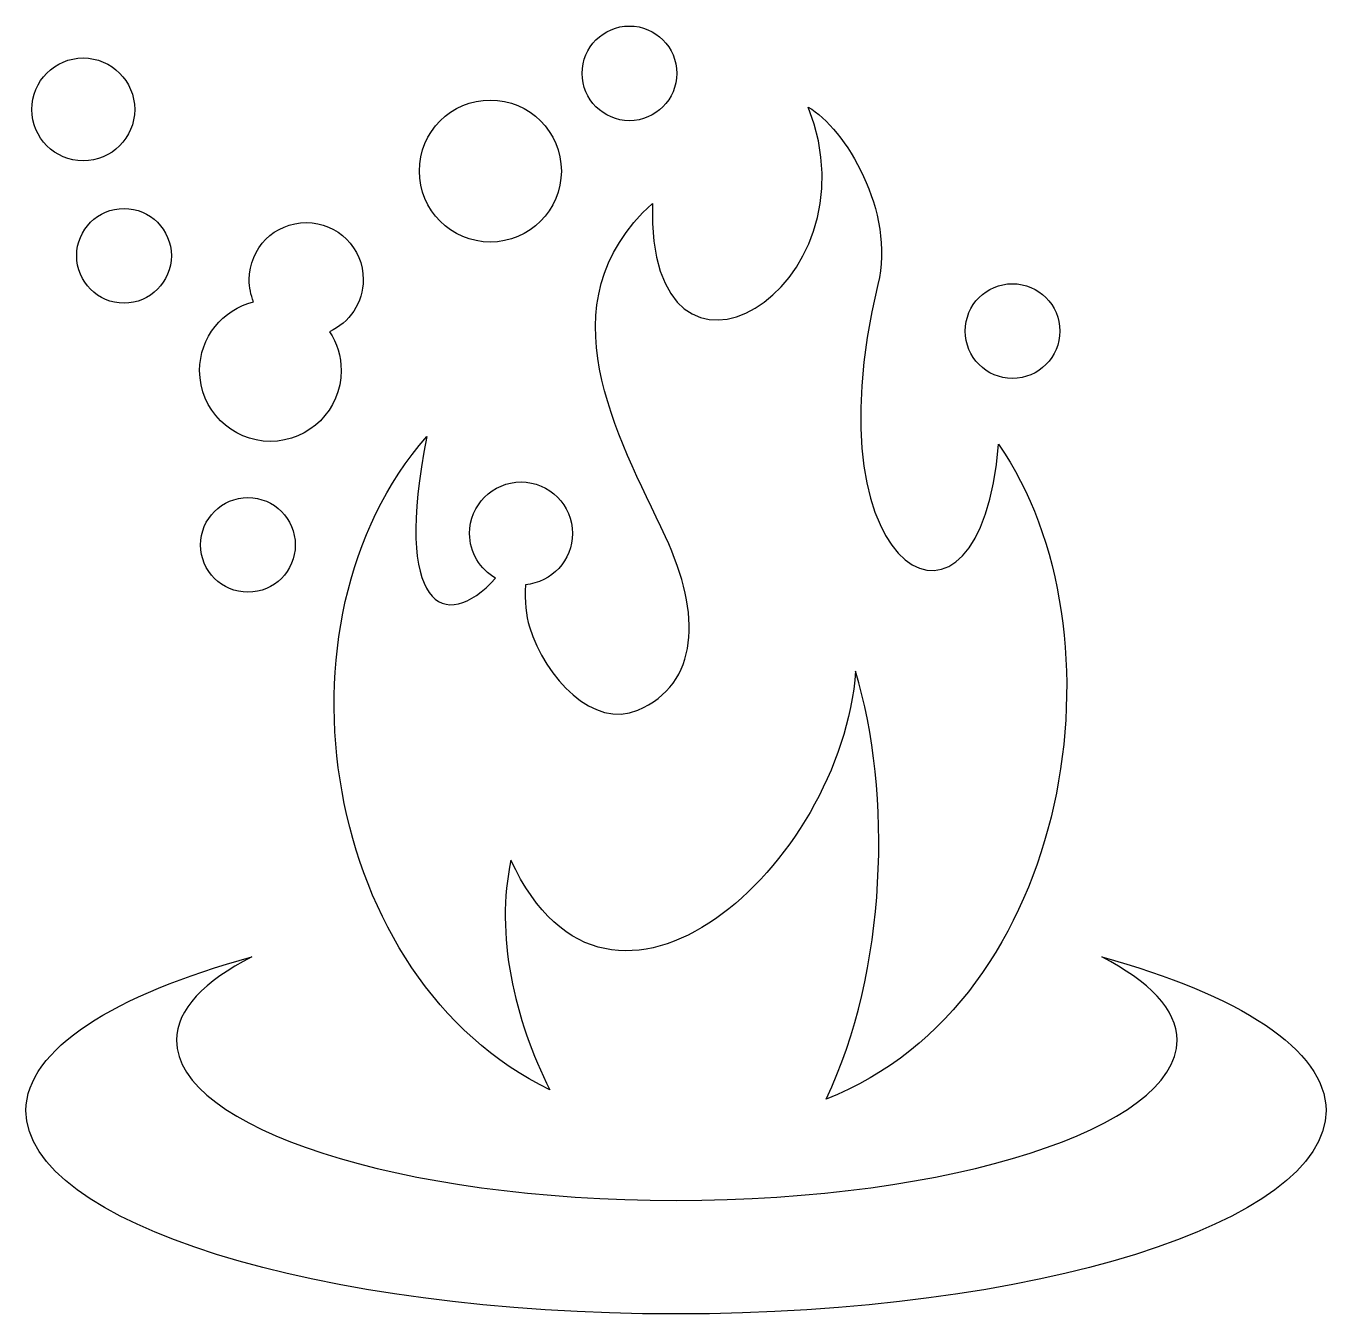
# Model space of a CAD drawing. Header units: centimetres. Extents: x -10 to 10, y -10.1 to 9.8.
import ezdxf

# ---------------------------------------------------------------- set-up
doc = ezdxf.new("R2010")
doc.units = ezdxf.units.CM
doc.header["$MEASUREMENT"] = 0
doc.layers.add('Layer 1', color=7, linetype='Continuous')

msp = doc.modelspace()

# ---------------------------------------------------------------- linework, layer by layer
at = {"layer": 'Layer 1'}
for points, knots in [([(-0.70235, 9.78031), (-1.10548, 9.78031), (-1.4324, 9.45334), (-1.4324, 9.0503), (-1.4324, 9.0503), (-1.4324, 8.64726), (-1.10539, 8.32025), (-0.7023, 8.32025), (-0.7023, 8.32025), (-0.29926, 8.32025), (0.02636, 8.64726), (0.02636, 9.0503), (0.02636, 9.0503), (0.02636, 9.45343), (-0.29926, 9.78035), (-0.7023, 9.78035), (-0.7023, 9.78035), (-0.7023, 9.78035), (-0.70235, 9.78031), (-0.70235, 9.78031)], [0, 0, 0, 0, 0.16666667, 0.16666667, 0.16666667, 0.16666667, 0.33333333, 0.33333333, 0.33333333, 0.33333333, 0.5, 0.5, 0.5, 0.5, 0.66666667, 0.66666667, 0.66666667, 0.66666667, 1, 1, 1, 1]), ([(-9.1254, 9.2875), (-9.56365, 9.2875), (-9.91871, 8.93245), (-9.91871, 8.49419), (-9.91871, 8.49419), (-9.91871, 8.05606), (-9.56366, 7.70093), (-9.12536, 7.70093), (-9.12536, 7.70093), (-8.68711, 7.70093), (-8.3321, 8.05598), (-8.3321, 8.49424), (-8.3321, 8.49424), (-8.3321, 8.93245), (-8.68715, 9.2875), (-9.12536, 9.2875), (-9.12536, 9.2875), (-9.12536, 9.2875), (-9.1254, 9.2875), (-9.1254, 9.2875)], [0, 0, 0, 0, 0.16666667, 0.16666667, 0.16666667, 0.16666667, 0.33333333, 0.33333333, 0.33333333, 0.33333333, 0.5, 0.5, 0.5, 0.5, 0.66666667, 0.66666667, 0.66666667, 0.66666667, 1, 1, 1, 1]), ([(-2.8476, 8.63786), (-3.45229, 8.63786), (-3.9427, 8.14871), (-3.9427, 7.54411), (-3.9427, 7.54411), (-3.9427, 6.93959), (-3.45229, 6.44901), (-2.8476, 6.44901), (-2.8476, 6.44901), (-2.24304, 6.44901), (-1.75258, 6.93959), (-1.75258, 7.54411), (-1.75258, 7.54411), (-1.75258, 8.14871), (-2.24299, 8.63786), (-2.84768, 8.63786), (-2.84768, 8.63786), (-2.84768, 8.63786), (-2.8476, 8.63786), (-2.8476, 8.63786)], [0, 0, 0, 0, 0.16666667, 0.16666667, 0.16666667, 0.16666667, 0.33333333, 0.33333333, 0.33333333, 0.33333333, 0.5, 0.5, 0.5, 0.5, 0.66666667, 0.66666667, 0.66666667, 0.66666667, 1, 1, 1, 1]), ([(2.05442, 8.52978), (3.16976, 5.6993), (-0.44319, 3.58432), (-0.34915, 7.04471), (-0.34915, 7.04471), (-2.04493, 5.48774), (-0.88962, 3.49299), (-0.14759, 1.90553), (-0.14759, 1.90553), (0.41493, 0.70185), (0.37285, -0.36492), (-0.57454, -0.77087), (-0.57454, -0.77087), (-1.2507, -1.06056), (-2.00277, -0.28202), (-2.24545, 0.5166), (-2.24545, 0.5166), (-2.29833, 0.69067), (-2.31558, 0.90611), (-2.30744, 1.16493), (-2.30744, 1.16493), (-1.90043, 1.19888), (-1.58131, 1.53989), (-1.58131, 1.95558), (-1.58131, 1.95558), (-1.58131, 2.39383), (-1.93636, 2.74889), (-2.37462, 2.74889), (-2.37462, 2.74889), (-2.81283, 2.74889), (-3.16788, 2.39384), (-3.16788, 1.95558), (-3.16788, 1.95558), (-3.16788, 1.65981), (-3.00595, 1.40149), (-2.76602, 1.26508), (-2.76602, 1.26508), (-3.55962, 0.39355), (-4.35407, 0.82257), (-3.82806, 3.44854), (-3.82806, 3.44854), (-6.34161, 0.58829), (-5.43297, -4.93698), (-1.92924, -6.62429), (-1.92924, -6.62429), (-2.47717, -5.55044), (-2.77876, -4.21848), (-2.53013, -3.08218), (-2.53013, -3.08218), (-0.99732, -6.40565), (2.57641, -3.14164), (2.7843, -0.16863), (2.7843, -0.16863), (3.35315, -2.04957), (3.27497, -4.79656), (2.32973, -6.76665), (2.32973, -6.76665), (6.14193, -5.2774), (6.99629, 0.46389), (4.98631, 3.33131), (4.98631, 3.33131), (4.73887, -0.13119), (2.01381, 1.22156), (3.12965, 5.79417), (3.12965, 5.79417), (3.40353, 6.91677), (2.62153, 8.20639), (2.05437, 8.52982), (2.05437, 8.52982), (2.05437, 8.52982), (2.05442, 8.52978), (2.05442, 8.52978)], [0, 0, 0, 0, 0.05263158, 0.05263158, 0.05263158, 0.05263158, 0.10526316, 0.10526316, 0.10526316, 0.10526316, 0.15789474, 0.15789474, 0.15789474, 0.15789474, 0.21052632, 0.21052632, 0.21052632, 0.21052632, 0.26315789, 0.26315789, 0.26315789, 0.26315789, 0.31578947, 0.31578947, 0.31578947, 0.31578947, 0.36842105, 0.36842105, 0.36842105, 0.36842105, 0.42105263, 0.42105263, 0.42105263, 0.42105263, 0.47368421, 0.47368421, 0.47368421, 0.47368421, 0.52631579, 0.52631579, 0.52631579, 0.52631579, 0.57894737, 0.57894737, 0.57894737, 0.57894737, 0.63157895, 0.63157895, 0.63157895, 0.63157895, 0.68421053, 0.68421053, 0.68421053, 0.68421053, 0.73684211, 0.73684211, 0.73684211, 0.73684211, 0.78947368, 0.78947368, 0.78947368, 0.78947368, 0.84210526, 0.84210526, 0.84210526, 0.84210526, 0.89473684, 0.89473684, 0.89473684, 0.89473684, 1, 1, 1, 1]), ([(-8.49685, 6.96699), (-8.89998, 6.96699), (-9.2269, 6.63994), (-9.2269, 6.23689), (-9.2269, 6.23689), (-9.2269, 5.83389), (-8.89993, 5.50688), (-8.49685, 5.50688), (-8.49685, 5.50688), (-8.09372, 5.50688), (-7.7668, 5.83389), (-7.7668, 6.23689), (-7.7668, 6.23689), (-7.7668, 6.64002), (-8.09377, 6.96694), (-8.49685, 6.96694), (-8.49685, 6.96694), (-8.49685, 6.96694), (-8.49685, 6.96699), (-8.49685, 6.96699)], [0, 0, 0, 0, 0.16666667, 0.16666667, 0.16666667, 0.16666667, 0.33333333, 0.33333333, 0.33333333, 0.33333333, 0.5, 0.5, 0.5, 0.5, 0.66666667, 0.66666667, 0.66666667, 0.66666667, 1, 1, 1, 1]), ([(-5.6874, 6.74953), (-6.17339, 6.74953), (-6.56635, 6.35518), (-6.56635, 5.86923), (-6.56635, 5.86923), (-6.56635, 5.74779), (-6.54231, 5.63191), (-6.49778, 5.52666), (-6.49778, 5.52666), (-6.97563, 5.4107), (-7.3306, 4.97932), (-7.3306, 4.46584), (-7.3306, 4.46584), (-7.3306, 3.86351), (-6.84187, 3.37474), (-6.2395, 3.37474), (-6.2395, 3.37474), (-5.63705, 3.37474), (-5.14836, 3.86355), (-5.14836, 4.46588), (-5.14836, 4.46588), (-5.14836, 4.68781), (-5.21507, 4.89456), (-5.32884, 5.06677), (-5.32884, 5.06677), (-5.02169, 5.20407), (-4.80705, 5.51109), (-4.80705, 5.86923), (-4.80705, 5.86923), (-4.80705, 6.35526), (-5.20132, 6.74953), (-5.68731, 6.74953), (-5.68731, 6.74953), (-5.68731, 6.74953), (-5.6874, 6.74953), (-5.6874, 6.74953)], [0, 0, 0, 0, 0.1, 0.1, 0.1, 0.1, 0.2, 0.2, 0.2, 0.2, 0.3, 0.3, 0.3, 0.3, 0.4, 0.4, 0.4, 0.4, 0.5, 0.5, 0.5, 0.5, 0.6, 0.6, 0.6, 0.6, 0.7, 0.7, 0.7, 0.7, 0.8, 0.8, 0.8, 0.8, 1, 1, 1, 1]), ([(5.20374, 5.80598), (4.80074, 5.80598), (4.47508, 5.47901), (4.47508, 5.07597), (4.47508, 5.07597), (4.47508, 4.67293), (4.80074, 4.34592), (5.20374, 4.34592), (5.20374, 4.34592), (5.60687, 4.34592), (5.93384, 4.67293), (5.93384, 5.07597), (5.93384, 5.07597), (5.93384, 5.4791), (5.60683, 5.80602), (5.20374, 5.80602), (5.20374, 5.80602), (5.20374, 5.80602), (5.20374, 5.80598), (5.20374, 5.80598)], [0, 0, 0, 0, 0.16666667, 0.16666667, 0.16666667, 0.16666667, 0.33333333, 0.33333333, 0.33333333, 0.33333333, 0.5, 0.5, 0.5, 0.5, 0.66666667, 0.66666667, 0.66666667, 0.66666667, 1, 1, 1, 1]), ([(-6.58605, 2.50899), (-6.98918, 2.50899), (-7.3161, 2.18198), (-7.3161, 1.77894), (-7.3161, 1.77894), (-7.3161, 1.37594), (-6.98913, 1.04893), (-6.58605, 1.04893), (-6.58605, 1.04893), (-6.18301, 1.04893), (-5.85604, 1.37594), (-5.85604, 1.77898), (-5.85604, 1.77898), (-5.85604, 2.18202), (-6.18309, 2.50899), (-6.58613, 2.50899), (-6.58613, 2.50899), (-6.58613, 2.50899), (-6.58605, 2.50899), (-6.58605, 2.50899)], [0, 0, 0, 0, 0.16666667, 0.16666667, 0.16666667, 0.16666667, 0.33333333, 0.33333333, 0.33333333, 0.33333333, 0.5, 0.5, 0.5, 0.5, 0.66666667, 0.66666667, 0.66666667, 0.66666667, 1, 1, 1, 1]), ([(-6.52676, -4.57522), (-8.64165, -5.14989), (-10.00832, -6.00037), (-10.00832, -6.94455), (-10.00832, -6.94455), (-10.00832, -8.67415), (-5.51549, -10.08079), (0.01585, -10.08079), (0.01585, -10.08079), (5.54711, -10.08079), (10.03863, -8.67415), (10.03863, -6.94455), (10.03863, -6.94455), (10.03863, -6.00378), (8.68398, -5.1498), (6.58212, -4.57522), (6.58212, -4.57522), (7.30876, -4.94967), (7.74174, -5.38666), (7.74174, -5.85873), (7.74174, -5.85873), (7.74174, -7.21359), (4.27216, -8.32817), (0.01581, -8.32817), (0.01581, -8.32817), (-4.2405, -8.32817), (-7.68777, -7.21346), (-7.68777, -5.85869), (-7.68777, -5.85869), (-7.68777, -5.38413), (-7.26082, -4.9509), (-6.5268, -4.57522), (-6.5268, -4.57522), (-6.5268, -4.57522), (-6.52676, -4.57522), (-6.52676, -4.57522)], [0, 0, 0, 0, 0.1, 0.1, 0.1, 0.1, 0.2, 0.2, 0.2, 0.2, 0.3, 0.3, 0.3, 0.3, 0.4, 0.4, 0.4, 0.4, 0.5, 0.5, 0.5, 0.5, 0.6, 0.6, 0.6, 0.6, 0.7, 0.7, 0.7, 0.7, 0.8, 0.8, 0.8, 0.8, 1, 1, 1, 1])]:
    msp.add_open_spline(points, degree=3, knots=knots, dxfattribs=at)

doc.saveas('drawing.dxf')
